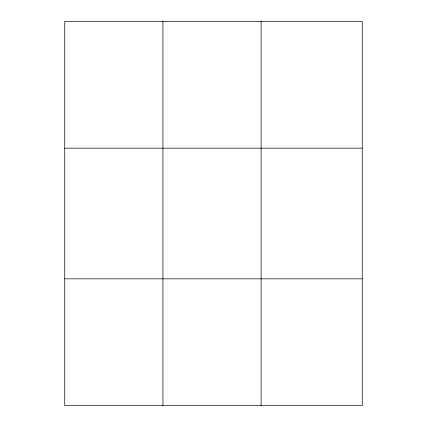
<?xml version="1.0" encoding="UTF-8"?>
<svg xmlns="http://www.w3.org/2000/svg" width="427" height="427" viewBox="0 0 427 427"><rect width="100%" height="100%" fill="white"/><g stroke="black" fill="none" stroke-linecap="round" stroke-linejoin="round"><path stroke-width="0.64" d="M162.922 405.65L162.922 21.35M261.105 405.65L261.105 21.35M362.261 278.831L362.261 405.65L64.739 405.65L64.739 21.35L362.261 21.35L362.261 278.831L64.739 278.831M64.739 148.169L362.261 148.169"/></g></svg>
